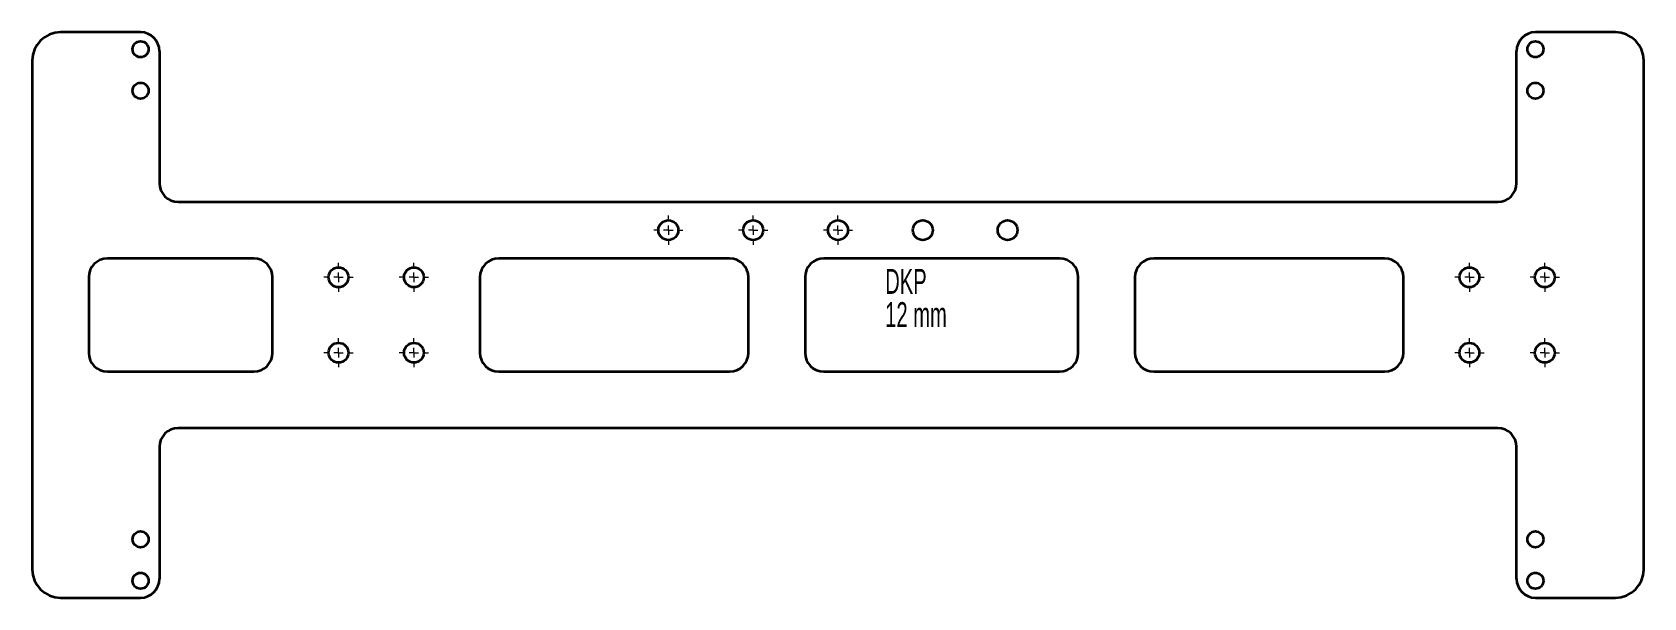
# Model space of a CAD drawing. Header units: millimetres. Extents: x -882 to -27, y -37 to 263.
import ezdxf

# ---------------------------------------------------------------- set-up
doc = ezdxf.new("R2010")
doc.units = ezdxf.units.MM
doc.styles.add('SLDTEXTSTYLE0', font='TXT', dxfattribs={"width": 0.605})

# ---------------------------------------------------------------- blocks, each defined once
blk = doc.blocks.new('SW_CENTERMARKSYMBOL_0')
at = {"color": 0, "linetype": 'Continuous', "lineweight": 18}
for p, q in [((-5, 0), (-7.75, 0)), ((0, 0), (-2.5, 0)), ((0, 5), (0, 7.75)), ((0, 0), (0, 2.5)), ((0, 0), (0, -2.5)), ((0, 0), (2.5, 0)), ((5, 0), (7.75, 0)), ((0, -5), (0, -7.75))]:
    blk.add_line(p, q, dxfattribs=at)
blk = doc.blocks.new('SW_CENTERMARKSYMBOL_1')
at = {"color": 0, "linetype": 'Continuous', "lineweight": 18}
for p, q in [((-5, 0), (-7.75, 0)), ((0, 0), (-2.5, 0)), ((0, 5), (0, 7.75)), ((0, 0), (0, 2.5)), ((0, 0), (0, -2.5)), ((0, 0), (2.5, 0)), ((5, 0), (7.75, 0)), ((0, -5), (0, -7.75))]:
    blk.add_line(p, q, dxfattribs=at)
blk = doc.blocks.new('SW_CENTERMARKSYMBOL_2')
at = {"color": 0, "linetype": 'Continuous', "lineweight": 18}
for p, q in [((-5, 0), (-7.75, 0)), ((0, 0), (-2.5, 0)), ((0, 5), (0, 7.75)), ((0, 0), (0, 2.5)), ((0, 0), (0, -2.5)), ((0, 0), (2.5, 0)), ((5, 0), (7.75, 0)), ((0, -5), (0, -7.75))]:
    blk.add_line(p, q, dxfattribs=at)
blk = doc.blocks.new('SW_CENTERMARKSYMBOL_3')
at = {"color": 0, "linetype": 'Continuous', "lineweight": 18}
for p, q in [((-5, 0), (-7.75, 0)), ((0, 0), (-2.5, 0)), ((0, 5), (0, 7.75)), ((0, 0), (0, 2.5)), ((0, 0), (0, -2.5)), ((0, 0), (2.5, 0)), ((5, 0), (7.75, 0)), ((0, -5), (0, -7.75))]:
    blk.add_line(p, q, dxfattribs=at)
blk = doc.blocks.new('SW_CENTERMARKSYMBOL_4')
at = {"color": 0, "linetype": 'Continuous', "lineweight": 18}
for p, q in [((-5, 0), (-7.75, 0)), ((0, 0), (-2.5, 0)), ((0, 5), (0, 7.75)), ((0, 0), (0, 2.5)), ((0, 0), (0, -2.5)), ((0, 0), (2.5, 0)), ((5, 0), (7.75, 0)), ((0, -5), (0, -7.75))]:
    blk.add_line(p, q, dxfattribs=at)
blk = doc.blocks.new('SW_CENTERMARKSYMBOL_5')
at = {"color": 0, "linetype": 'Continuous', "lineweight": 18}
for p, q in [((-5, 0), (-7.75, 0)), ((0, 0), (-2.5, 0)), ((0, 5), (0, 7.75)), ((0, 0), (0, 2.5)), ((0, 0), (0, -2.5)), ((0, 0), (2.5, 0)), ((5, 0), (7.75, 0)), ((0, -5), (0, -7.75))]:
    blk.add_line(p, q, dxfattribs=at)
blk = doc.blocks.new('SW_CENTERMARKSYMBOL_6')
at = {"color": 0, "linetype": 'Continuous', "lineweight": 18}
for p, q in [((-5, 0), (-7.75, 0)), ((0, 0), (-2.5, 0)), ((0, 5), (0, 7.75)), ((0, 0), (0, 2.5)), ((0, 0), (0, -2.5)), ((0, 0), (2.5, 0)), ((5, 0), (7.75, 0)), ((0, -5), (0, -7.75))]:
    blk.add_line(p, q, dxfattribs=at)
blk = doc.blocks.new('SW_CENTERMARKSYMBOL_7')
at = {"color": 0, "linetype": 'Continuous', "lineweight": 18}
for p, q in [((-5, 0), (-7.75, 0)), ((0, 0), (-2.5, 0)), ((0, 5), (0, 7.75)), ((0, 0), (0, 2.5)), ((0, 0), (0, -2.5)), ((0, 0), (2.5, 0)), ((5, 0), (7.75, 0)), ((0, -5), (0, -7.75))]:
    blk.add_line(p, q, dxfattribs=at)
blk = doc.blocks.new('SW_CENTERMARKSYMBOL_8')
at = {"color": 0, "linetype": 'Continuous', "lineweight": 18}
for p, q in [((-5, 0), (-7.75, 0)), ((0, 0), (-2.5, 0)), ((0, 5), (0, 7.75)), ((0, 0), (0, 2.5)), ((0, 0), (0, -2.5)), ((0, 0), (2.5, 0)), ((5, 0), (7.75, 0)), ((0, -5), (0, -7.75))]:
    blk.add_line(p, q, dxfattribs=at)
blk = doc.blocks.new('SW_CENTERMARKSYMBOL_9')
at = {"color": 0, "linetype": 'Continuous', "lineweight": 18}
for p, q in [((-5, 0), (-7.75, 0)), ((0, 0), (-2.5, 0)), ((0, 5), (0, 7.75)), ((0, 0), (0, 2.5)), ((0, 0), (0, -2.5)), ((0, 0), (2.5, 0)), ((5, 0), (7.75, 0)), ((0, -5), (0, -7.75))]:
    blk.add_line(p, q, dxfattribs=at)
blk = doc.blocks.new('SW_CENTERMARKSYMBOL_10')
at = {"color": 0, "linetype": 'Continuous', "lineweight": 18}
for p, q in [((-5, 0), (-7.75, 0)), ((0, 0), (-2.5, 0)), ((0, 5), (0, 7.75)), ((0, 0), (0, 2.5)), ((0, 0), (0, -2.5)), ((0, 0), (2.5, 0)), ((5, 0), (7.75, 0)), ((0, -5), (0, -7.75))]:
    blk.add_line(p, q, dxfattribs=at)

msp = doc.modelspace()

# ---------------------------------------------------------------- linework, layer by layer
at = {"color": 7, "linetype": 'Continuous', "lineweight": 35}
for p, q in [((-824.36, 263.38), (-866.86, 263.38)), ((-41.86, 263.38), (-84.36, 263.38)), ((-881.86, 248.38), (-881.86, -21.62)), ((-814.36, 253.38), (-814.36, 183.38)), ((-94.36, 183.38), (-94.36, 253.38)), ((-26.86, -21.62), (-26.86, 248.38)), ((-804.36, 173.38), (-104.36, 173.38)), ((-764.36, 143.38), (-841.86, 143.38)), ((-511.86, 143.38), (-634.36, 143.38)), ((-336.86, 143.38), (-461.86, 143.38)), ((-164.36, 143.38), (-286.86, 143.38)), ((-851.86, 133.38), (-851.86, 93.38)), ((-754.36, 93.38), (-754.36, 133.38)), ((-644.36, 133.38), (-644.36, 93.38)), ((-501.86, 93.38), (-501.86, 133.38)), ((-471.86, 133.38), (-471.86, 93.38)), ((-326.86, 93.38), (-326.86, 133.38)), ((-296.86, 133.38), (-296.86, 93.38)), ((-154.36, 93.38), (-154.36, 133.38)), ((-841.86, 83.38), (-764.36, 83.38)), ((-634.36, 83.38), (-511.86, 83.38)), ((-461.86, 83.38), (-336.86, 83.38)), ((-286.86, 83.38), (-164.36, 83.38)), ((-104.36, 53.38), (-804.36, 53.38)), ((-814.36, 43.38), (-814.36, -26.62)), ((-94.36, -26.62), (-94.36, 43.38)), ((-866.86, -36.62), (-824.36, -36.62)), ((-84.36, -36.62), (-41.86, -36.62))]:
    msp.add_line(p, q, dxfattribs=at)
for centre, radius in [((-824.36, 254.38), 4.25), ((-84.36, 254.38), 4.25), ((-824.36, 232.38), 4.25), ((-84.36, 232.38), 4.25), ((-544.36, 158.38), 5.25), ((-499.36, 158.38), 5.25), ((-454.36, 158.38), 5.25), ((-409.36, 158.38), 5.25), ((-364.36, 158.38), 5.25), ((-719.36, 133.38), 5.25), ((-679.36, 133.38), 5.25), ((-119.36, 133.38), 5.25), ((-79.36, 133.38), 5.25), ((-719.36, 93.38), 5.25), ((-679.36, 93.38), 5.25), ((-119.36, 93.38), 5.25), ((-79.36, 93.38), 5.25), ((-824.36, -5.62), 4.25), ((-84.36, -5.62), 4.25), ((-824.36, -27.62), 4.25), ((-84.36, -27.62), 4.25)]:
    msp.add_circle(centre, radius, dxfattribs=at)
for centre, radius, start, end in [((-866.86, 248.38), 15, 90, 180), ((-824.36, 253.38), 10, 0, 90), ((-84.36, 253.38), 10, 90, 180), ((-41.86, 248.38), 15, 0, 90), ((-804.36, 183.38), 10, 180, 270), ((-104.36, 183.38), 10, 270, 0), ((-841.86, 133.38), 10, 90, 180), ((-764.36, 133.38), 10, 0, 90), ((-634.36, 133.38), 10, 90, 180), ((-511.86, 133.38), 10, 0, 90), ((-461.86, 133.38), 10, 90, 180), ((-336.86, 133.38), 10, 0, 90), ((-286.86, 133.38), 10, 90, 180), ((-164.36, 133.38), 10, 0, 90), ((-841.86, 93.38), 10, 180, 270), ((-764.36, 93.38), 10, 270, 0), ((-634.36, 93.38), 10, 180, 270), ((-511.86, 93.38), 10, 270, 0), ((-461.86, 93.38), 10, 180, 270), ((-336.86, 93.38), 10, 270, 0), ((-286.86, 93.38), 10, 180, 270), ((-164.36, 93.38), 10, 270, 0), ((-804.36, 43.38), 10, 90, 180), ((-104.36, 43.38), 10, 0, 90), ((-866.86, -21.62), 15, 180, 270), ((-41.86, -21.62), 15, 270, 0), ((-824.36, -26.62), 10, 270, 0), ((-84.36, -26.62), 10, 180, 270)]:
    msp.add_arc(centre, radius, start, end, dxfattribs=at)

# ---------------------------------------------------------------- block references
at = {"color": 7, "linetype": 'Continuous', "lineweight": 18}
for name, p in [('SW_CENTERMARKSYMBOL_8', (-544.36, 158.38)), ('SW_CENTERMARKSYMBOL_9', (-499.36, 158.38)), ('SW_CENTERMARKSYMBOL_10', (-454.36, 158.38)), ('SW_CENTERMARKSYMBOL_1', (-719.36, 133.38)), ('SW_CENTERMARKSYMBOL_0', (-679.36, 133.38)), ('SW_CENTERMARKSYMBOL_7', (-119.36, 133.38)), ('SW_CENTERMARKSYMBOL_5', (-79.36, 133.38)), ('SW_CENTERMARKSYMBOL_2', (-719.36, 93.38)), ('SW_CENTERMARKSYMBOL_3', (-679.36, 93.38)), ('SW_CENTERMARKSYMBOL_4', (-119.36, 93.38)), ('SW_CENTERMARKSYMBOL_6', (-79.36, 93.38))]:
    msp.add_blockref(name, p, dxfattribs=at)

# ---------------------------------------------------------------- texts
at = {"color": 7, "linetype": 'Continuous', "lineweight": 0, "char_height": 13.229, "attachment_point": 1, "style": 'SLDTEXTSTYLE0'}
for s, insert in [('DKP', (-429.32, 137.83)), ('12 mm', (-429.32, 120.2))]:
    msp.add_mtext(s, dxfattribs=dict(at, insert=insert))

doc.saveas('drawing.dxf')
